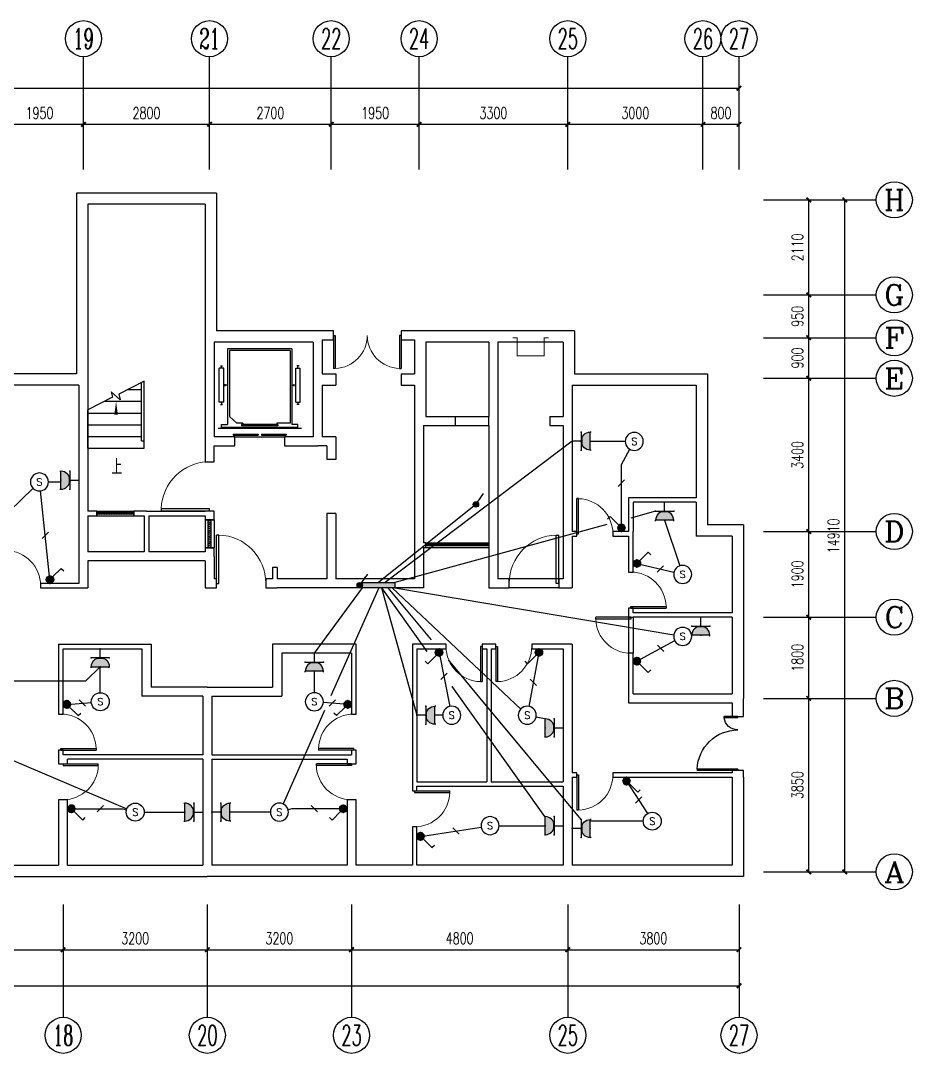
# Model space of a CAD drawing. Extents: x 4484248 to 4538948, y -183585 to -159322.
# Drawn here: x 4519158 to 4538948, y -182233 to -159322 of the extents above; entities that cross this region are included whole.
import ezdxf
from ezdxf.enums import TextEntityAlignment as Align

# ---------------------------------------------------------------- set-up
doc = ezdxf.new("R2010")
doc.units = 0
doc.header["$LTSCALE"] = 1000
doc.header["$MEASUREMENT"] = 0
doc.linetypes.add('DASH', pattern=[0.35, 0.25, -0.1])
for name, color, linetype in [('DIM_SYMB', 3, 'Continuous'), ('EQUIP-动力', 3, 'Continuous'), ('EQUIP-照明', 3, 'Continuous'), ('LAYER3', 7, 'Continuous'), ('TEL_TEXT', 7, 'Continuous'), ('图层1', 7, 'Continuous'), ('图层4', 7, 'Continuous')]:
    doc.layers.add(name, color=color, linetype=linetype)
doc.styles.add('_TCH_AXIS', font='COMPLEX', dxfattribs={"bigfont": 'GBCBIG'})
doc.styles.add('_TCH_DIM', font='SIMPLEX', dxfattribs={"bigfont": 'GBCBIG'})
doc.styles.add('_TCH_DIM_T3', font='SIMPLEX', dxfattribs={"width": 0.705882, "bigfont": 'GBCBIG'})
doc.styles.add('_TEL_ATTDEF', font='simplex.shx', dxfattribs={"width": 0.8, "height": 3, "bigfont": 'hztxt.shx'})
doc.styles.add('_TEL_DIM', font='SIMPLEX', dxfattribs={"width": 0.8, "height": 3.5, "bigfont": 'HZTXT'})
doc.styles.get("Standard").update_dxf_attribs({"font": 'gbenor.shx', "bigfont": 'gbcbig.shx'})

# ---------------------------------------------------------------- blocks, each defined once
blk = doc.blocks.new('_ArchTick')
at = {"color": 0, "linetype": 'ByBlock', "const_width": 0.4}
blk.add_lwpolyline([(-0.5, -0.5), (0.5, 0.5)], dxfattribs=at)
blk = doc.blocks.new('$equip$00001838')
blk.add_circle((0, 0), 0.5)
at = {"color": 7, "style": '_TEL_DIM'}
blk.add_attdef('$TEXT$', text='', height=0.4, dxfattribs=at).set_placement((0, 0), align=Align.MIDDLE_CENTER)
at = {"color": 7, "style": '_TEL_DIM', "flags": 1}
blk.add_attdef('A', text='', height=0.00002, dxfattribs=at).set_placement((0, 0), align=Align.MIDDLE_CENTER)
blk = doc.blocks.new('$equip$00001962')
for p, q in [((0.147, 0.356), (0.625, 0.833)), ((0.625, 0.833), (0.766, 0.692))]:
    blk.add_line(p, q)
blk.add_circle((0, 0.208), 0.208)
for p in [(-0.208, 0.208), (0, 0.417), (0, 0), (0.208, 0.208)]:
    blk.add_point(p)
for points in [[(-0.18, 0.313), (0.18, 0.313), (-0.208, 0.208), (0.208, 0.208)], [(-0.18, 0.104), (0.18, 0.104), (-0.208, 0.208), (0.208, 0.208)], [(-0.104, 0.389), (0.104, 0.389), (-0.18, 0.313), (0.18, 0.313)], [(-0.104, 0.028), (0.104, 0.028), (-0.18, 0.104), (0.18, 0.104)], [(0, 0.417), (0, 0.417), (-0.104, 0.389), (0.104, 0.389)], [(0, 0), (0, 0), (-0.104, 0.028), (0.104, 0.028)]]:
    blk.add_solid(points)
at = {"layer": 'TEL_TEXT', "style": '_TEL_DIM', "flags": 1}
blk.add_attdef('A', text='', height=0.00002, dxfattribs=at).set_placement((0, 0), align=Align.MIDDLE_CENTER)
blk = doc.blocks.new('$equip$00001237')
for p, q in [((-0.5, 1.05), (-0.5, 1)), ((-0.5, 1), (0.5, 1)), ((0.5, 1.05), (0.5, 1)), ((0.5, 0.5), (-0.5, 0.5)), ((0, 0.5), (0, 0))]:
    blk.add_line(p, q)
blk.add_arc((0, 1), 0.5, 180, 0)
for p in [(0, 1), (-0.5, 0.5), (0, 0), (0.5, 0.5)]:
    blk.add_point(p)
for points in [[(0.433, 0.75), (-0.433, 0.75), (0.5, 1), (-0.5, 1)], [(0.25, 0.567), (-0.25, 0.567), (0.433, 0.75), (-0.433, 0.75)], [(0, 0.5), (0, 0.5), (0.25, 0.567), (-0.25, 0.567)]]:
    blk.add_solid(points)
at = {"flags": 9}
blk.add_attdef('A', (0, 0), '', height=0.00002, dxfattribs=at)
blk = doc.blocks.new('$WINLIB2D$00000039')
at = {"color": 0}
for points in [[(-0.5, 0.5), (-0.5, -0.5)], [(0.5, 0.5), (-0.5, 0.5)], [(0.5, -0.5), (0.5, 0.5)], [(-0.5, 0.167), (0.5, 0.167)], [(-0.452, -0.167), (-0.5, 0.084)], [(-0.384, -0.167), (-0.448, 0.167)], [(-0.316, -0.167), (-0.38, 0.167)], [(-0.248, -0.167), (-0.312, 0.167)], [(-0.18, -0.167), (-0.244, 0.167)], [(-0.112, -0.167), (-0.176, 0.167)], [(-0.044, -0.167), (-0.108, 0.167)], [(0.024, -0.167), (-0.04, 0.167)], [(0.092, -0.167), (0.028, 0.167)], [(0.16, -0.167), (0.096, 0.167)], [(0.228, -0.167), (0.164, 0.167)], [(0.296, -0.167), (0.232, 0.167)], [(0.364, -0.167), (0.3, 0.167)], [(0.432, -0.167), (0.368, 0.167)], [(0.5, -0.167), (0.436, 0.167)], [(-0.5, -0.167), (0.5, -0.167)], [(0.5, -0.5), (-0.5, -0.5)]]:
    blk.add_lwpolyline(points, dxfattribs=at)
blk = doc.blocks.new('$DorLib2D$00000001')
for p, q in [((0.45, 0.975), (0.5, 0.975)), ((0.45, 0), (0.45, 0.975)), ((0.5, 0), (0.5, 0.975)), ((0.5, 0), (0.45, 0))]:
    blk.add_line(p, q)
at = {"lineweight": 13}
blk.add_arc((0.475, 0), 0.975, 91.4693, 180, dxfattribs=at)
blk = doc.blocks.new('$DORLIB2D$00000127')
at = {"color": 0}
for points in [[(-0.533, 0.795), (-0.533, 0.69)], [(-0.033, 0.795), (-0.533, 0.795)], [(-0.033, 0.69), (-0.533, 0.69)], [(-0.033, 0.795), (-0.033, 0.69)], [(0.533, 0.795), (0.033, 0.795)], [(0.033, 0.795), (0.033, 0.69)], [(0.533, 0.69), (0.033, 0.69)], [(0.533, 0.795), (0.533, 0.69)], [(0.5, 0.5), (-0.5, 0.5)]]:
    blk.add_lwpolyline(points, dxfattribs=at)
blk = doc.blocks.new('$TCHSYS$WIN2D')
for p, q in [((-0.5, 0.5), (0.5, 0.5)), ((0.5, 0.167), (-0.5, 0.167)), ((0.5, -0.167), (-0.5, -0.167)), ((-0.5, -0.5), (0.5, -0.5))]:
    blk.add_line(p, q)
blk = doc.blocks.new('$DorLib2D$00000002')
for p, q in [((-0.5, 0), (-0.5, 0.4875)), ((-0.475, 0.4875), (-0.5, 0.4875)), ((-0.475, 0), (-0.475, 0.4875)), ((0.475, 0), (0.475, 0.4875)), ((0.475, 0.4875), (0.5, 0.4875)), ((0.5, 0), (0.5, 0.4875)), ((-0.5, 0), (-0.475, 0)), ((0.5, 0), (0.475, 0))]:
    blk.add_line(p, q)
at = {"lineweight": 13}
for centre, start, end in [((-0.4875, 0), 0, 88.53072), ((0.4875, 0), 91.46928, 180)]:
    blk.add_arc(centre, 0.4875, start, end, dxfattribs=at)
blk = doc.blocks.new('$DorLib2D$00000225')
at = {"color": 0}
for p, q in [((0.475, -0.001), (0.475, 0.752)), ((0.475, 0.752), (0.5, 0.752)), ((0.5, -0.001), (0.5, 0.752)), ((-0.5, 0), (-0.5, 0.252)), ((-0.475, 0.252), (-0.5, 0.252)), ((-0.475, 0), (-0.475, 0.252)), ((-0.475, 0), (-0.5, 0)), ((0.475, -0.001), (0.5, -0.001))]:
    blk.add_line(p, q, dxfattribs=at)
for centre, radius, start, end in [((0.505, -0.002), 0.755, 92.2493, 179.7238), ((-0.501, 0.003), 0.251, 359.7899, 84.0974)]:
    blk.add_arc(centre, radius, start, end, dxfattribs=at)

msp = doc.modelspace()

# ---------------------------------------------------------------- hatches: boundary and pattern name
at = {"layer": 'LAYER3'}
h = msp.add_hatch(color=0, dxfattribs=at)
edge = h.paths.add_edge_path()
edge.add_arc((4529261, -170056), 60, 0, 360)
h = msp.add_hatch(color=0, dxfattribs=at)
edge = h.paths.add_edge_path()
edge.add_arc((4526683, -171847), 60, 0, 360)
at = {"layer": '图层4'}
msp.add_hatch(color=7, dxfattribs=at).paths.add_polyline_path([(4527463, -171787), (4527463, -171907), (4526743, -171907), (4526743, -171787)])

# ---------------------------------------------------------------- linework, layer by layer
at = {"color": 7}
for p, q in [((4520551, -162622), (4520551, -160122)), ((4523351, -162622), (4523351, -160122)), ((4526051, -162622), (4526051, -160122)), ((4528001, -162622), (4528001, -160122)), ((4531301, -162622), (4531301, -160122)), ((4534301, -162622), (4534301, -160122)), ((4535101, -162622), (4535101, -160122)), ((4535101, -162622), (4535101, -160572)), ((4487901, -160822), (4535101, -160822)), ((4520551, -162622), (4520551, -161372)), ((4520551, -162622), (4520551, -161372)), ((4523351, -162622), (4523351, -161372)), ((4523351, -162622), (4523351, -161372)), ((4526051, -162622), (4526051, -161372)), ((4526051, -162622), (4526051, -161372)), ((4528001, -162622), (4528001, -161372)), ((4528001, -162622), (4528001, -161372)), ((4531301, -162622), (4531301, -161372)), ((4531301, -162622), (4531301, -161372)), ((4534301, -162622), (4534301, -161372)), ((4534301, -162622), (4534301, -161372)), ((4535101, -162622), (4535101, -161372)), ((4518601, -161622), (4520551, -161622)), ((4520551, -161622), (4523351, -161622)), ((4523351, -161622), (4526051, -161622)), ((4526051, -161622), (4528001, -161622)), ((4528001, -161622), (4531301, -161622)), ((4531301, -161622), (4534301, -161622)), ((4534301, -161622), (4535101, -161622)), ((4520401, -163147), (4520401, -167157)), ((4523501, -163147), (4520401, -163147)), ((4523501, -163147), (4523501, -166207)), ((4535648, -163297), (4537698, -163297)), ((4535648, -163297), (4536898, -163297)), ((4535648, -163297), (4538148, -163297)), ((4536648, -165407), (4536648, -163297)), ((4537448, -178207), (4537448, -163297)), ((4520651, -163397), (4520651, -167257)), ((4523251, -163397), (4520651, -163397)), ((4523251, -163397), (4523251, -166357)), ((4535648, -165407), (4536898, -165407)), ((4535648, -165407), (4536898, -165407)), ((4535648, -165407), (4538148, -165407)), ((4536648, -166357), (4536648, -165407)), ((4525751, -166207), (4523501, -166207)), ((4526101, -166207), (4525751, -166207)), ((4526101, -166407), (4526101, -166207)), ((4528001, -166207), (4527601, -166207)), ((4527601, -166207), (4527601, -166407)), ((4529651, -166207), (4528001, -166207)), ((4531451, -166207), (4529651, -166207)), ((4531451, -166207), (4531451, -167157)), ((4523251, -166357), (4523251, -168657)), ((4523451, -166457), (4523451, -168557)), ((4525651, -166457), (4523451, -166457)), ((4525651, -166457), (4525651, -167257)), ((4525851, -166407), (4525851, -167157)), ((4525851, -166407), (4526101, -166407)), ((4527601, -166407), (4527901, -166407)), ((4527901, -166407), (4527901, -167157)), ((4528151, -166457), (4528151, -167257)), ((4529551, -166457), (4528151, -166457)), ((4529551, -166457), (4529551, -168107)), ((4529751, -166457), (4529751, -168207)), ((4531201, -166457), (4529751, -166457)), ((4531201, -166457), (4531201, -167257)), ((4535648, -166357), (4536898, -166357)), ((4535648, -166357), (4536898, -166357)), ((4535648, -166357), (4538148, -166357)), ((4536648, -167257), (4536648, -166357)), ((4525179, -166605), (4523749, -166605)), ((4523749, -166605), (4523749, -168280)), ((4525137, -166643), (4523791, -166643)), ((4523791, -166643), (4523791, -168101)), ((4525137, -166643), (4525137, -168249)), ((4525179, -166605), (4525179, -168280)), ((4523591, -166979), (4523638, -166979)), ((4523615, -167029), (4523615, -166979)), ((4525336, -166979), (4525290, -166979)), ((4525313, -167029), (4525313, -166979)), ((4520401, -167157), (4518601, -167157)), ((4523564, -167786), (4523564, -167029)), ((4523665, -167029), (4523564, -167029)), ((4523665, -167786), (4523665, -167029)), ((4525263, -167786), (4525263, -167029)), ((4525263, -167029), (4525364, -167029)), ((4525364, -167786), (4525364, -167029)), ((4525851, -167157), (4526151, -167157)), ((4526151, -167157), (4526151, -167407)), ((4527601, -167157), (4527901, -167157)), ((4527601, -167157), (4527601, -167407)), ((4531451, -167157), (4534401, -167157)), ((4534401, -167157), (4534401, -169907)), ((4520451, -167407), (4518701, -167407)), ((4520451, -167407), (4520451, -170307)), ((4520651, -167257), (4520651, -170207)), ((4521901, -167321), (4521339, -167606)), ((4521841, -168647), (4521841, -167352)), ((4521901, -168647), (4521901, -167321)), ((4521901, -168647), (4521901, -167321)), ((4523699, -167431), (4523699, -167384)), ((4523749, -167408), (4523699, -167408)), ((4525179, -167408), (4525229, -167408)), ((4525229, -167431), (4525229, -167384)), ((4525651, -167257), (4525651, -168557)), ((4525851, -167407), (4525851, -168557)), ((4525851, -167407), (4526151, -167407)), ((4527601, -167407), (4527901, -167407)), ((4527901, -167407), (4527901, -168207)), ((4528151, -167257), (4528151, -168107)), ((4531201, -167257), (4531201, -168107)), ((4531401, -167407), (4534151, -167407)), ((4531401, -167407), (4531401, -168207)), ((4534151, -167407), (4534151, -169907)), ((4535648, -167257), (4536898, -167257)), ((4535648, -167257), (4536898, -167257)), ((4535648, -167257), (4538148, -167257)), ((4536648, -170657), (4536648, -167257)), ((4521196, -167678), (4520651, -167953)), ((4521366, -167738), (4521170, -167554)), ((4521170, -167554), (4521196, -167678)), ((4521339, -167606), (4521366, -167738)), ((4521534, -167507), (4521841, -167507)), ((4521019, -167767), (4521841, -167767)), ((4523665, -167786), (4523564, -167786)), ((4523591, -167837), (4523638, -167837)), ((4523615, -167786), (4523615, -167837)), ((4525263, -167786), (4525364, -167786)), ((4525336, -167837), (4525290, -167837)), ((4525313, -167786), (4525313, -167837)), ((4520651, -168807), (4520651, -167953)), ((4520651, -168027), (4521841, -168027)), ((4523955, -168249), (4523791, -168101)), ((4528151, -168107), (4529551, -168107)), ((4528801, -168107, 800), (4529551, -168107, 800)), ((4530901, -168107), (4531201, -168107)), ((4530901, -168107), (4530901, -168307)), ((4520651, -168287), (4521841, -168287)), ((4525389, -168373), (4523539, -168373)), ((4523615, -168280), (4523749, -168280)), ((4523615, -168350), (4523615, -168280)), ((4525313, -168350), (4523615, -168350)), ((4524086, -168249), (4523955, -168249)), ((4524868, -168280), (4524060, -168280)), ((4524060, -168280), (4524060, -168311)), ((4524868, -168311), (4524060, -168311)), ((4524086, -168249), (4524086, -168280)), ((4524842, -168249), (4524842, -168280)), ((4525137, -168249), (4524842, -168249)), ((4524868, -168280), (4524868, -168311)), ((4525313, -168280), (4525179, -168280)), ((4525313, -168350), (4525313, -168280)), ((4527901, -168207), (4527901, -170907)), ((4528101, -168307), (4529551, -168307)), ((4528101, -168307), (4528101, -170907)), ((4528801, -168307, 800), (4529551, -168307, 800)), ((4529551, -168307), (4529551, -170907)), ((4529751, -168207), (4529751, -170907)), ((4530901, -168307), (4531201, -168307)), ((4531201, -168307), (4531201, -170657)), ((4531401, -168207), (4531401, -170657)), ((4520651, -168547), (4521841, -168547)), ((4523914, -168557), (4523451, -168557)), ((4523914, -168757), (4523914, -168557)), ((4525651, -168557), (4525014, -168557)), ((4525014, -168557), (4525014, -168757)), ((4526151, -168557), (4525851, -168557)), ((4526151, -168557), (4526151, -169057)), ((4520651, -168807), (4521901, -168807)), ((4521841, -168647), (4521901, -168647)), ((4521901, -168807), (4521901, -168647)), ((4523251, -168657), (4523251, -169107)), ((4523451, -169107), (4523451, -168757)), ((4523451, -168757), (4523914, -168757)), ((4525014, -168757), (4525751, -168757)), ((4525951, -168757), (4525751, -168757)), ((4525951, -168757), (4525951, -169057)), ((4526151, -169057), (4525951, -169057)), ((4523251, -169107), (4523451, -169107)), ((4532651, -169907), (4532651, -170657)), ((4534151, -169907), (4532651, -169907)), ((4534401, -169907), (4534401, -170507)), ((4520851, -170207), (4520651, -170207)), ((4520851, -170307), (4520851, -170207)), ((4521951, -170207), (4521671, -170207)), ((4521671, -170207), (4521671, -170307)), ((4521951, -170207), (4523251, -170207)), ((4523451, -170207), (4523251, -170207)), ((4523451, -170307), (4523451, -170207)), ((4532751, -170007), (4532751, -170657)), ((4534151, -170007), (4532751, -170007)), ((4534151, -170007), (4534151, -170757)), ((4520451, -170307), (4520451, -171207)), ((4520651, -170307), (4520851, -170307)), ((4520651, -170307), (4520651, -171107)), ((4521671, -170307), (4521901, -170307)), ((4521901, -170307), (4521901, -171107)), ((4522001, -170307), (4522001, -171107)), ((4522001, -170307), (4523251, -170307)), ((4523251, -170307), (4523251, -170397)), ((4523251, -170397), (4523451, -170397)), ((4523451, -170397), (4523451, -170307)), ((4525951, -170257), (4525951, -171707)), ((4526151, -170257), (4525951, -170257)), ((4526151, -170257), (4526151, -171707)), ((4531201, -170657), (4531201, -170657)), ((4531201, -170657), (4531201, -171707)), ((4531501, -170657), (4531401, -170657)), ((4531501, -170757), (4531501, -170657)), ((4532651, -170657), (4532301, -170657)), ((4532301, -170657), (4532301, -170757)), ((4532751, -171557), (4532751, -170657)), ((4535201, -170507), (4534401, -170507)), ((4535201, -170507), (4535201, -172507)), ((4535648, -170657), (4536898, -170657)), ((4535648, -170657), (4536898, -170657)), ((4535648, -170657), (4538148, -170657)), ((4536648, -172557), (4536648, -170657)), ((4527901, -170907), (4527901, -171707)), ((4528151, -170907), (4528101, -170907)), ((4528151, -171007), (4528151, -170907)), ((4529551, -170907), (4529551, -171007)), ((4529751, -170907), (4529751, -171707)), ((4531401, -170757), (4531401, -171907)), ((4531401, -170757), (4531501, -170757)), ((4532301, -170757), (4532651, -170757)), ((4532651, -170757), (4532651, -171557)), ((4534951, -170757), (4534151, -170757)), ((4534951, -170757), (4534951, -172457)), ((4521901, -171107), (4520651, -171107)), ((4523251, -171107), (4522001, -171107)), ((4523451, -171017), (4523251, -171017)), ((4523251, -171017), (4523251, -171107)), ((4523451, -171207), (4523451, -171017)), ((4528101, -171007), (4528151, -171007)), ((4528101, -171007), (4528101, -171907)), ((4529551, -171007), (4529551, -171907)), ((4520451, -171207), (4520451, -171807)), ((4521951, -171307), (4520651, -171307)), ((4520651, -171307), (4520651, -171907)), ((4523251, -171307), (4521951, -171307)), ((4523251, -171307), (4523251, -171907)), ((4523451, -171207), (4523451, -171707)), ((4524751, -171457), (4524751, -171707)), ((4524851, -171457), (4524751, -171457)), ((4524851, -171457), (4524851, -171707)), ((4532651, -171557), (4532751, -171557)), ((4520451, -171807), (4519601, -171807)), ((4519601, -171807), (4519601, -171907)), ((4523501, -171707), (4523451, -171707)), ((4523501, -171907), (4523501, -171707)), ((4524751, -171707), (4524601, -171707)), ((4524601, -171707), (4524601, -171907)), ((4525951, -171707), (4524851, -171707)), ((4527901, -171707), (4526151, -171707)), ((4530001, -171707), (4529751, -171707)), ((4530001, -171907), (4530001, -171707)), ((4531101, -171707), (4530001, -171707)), ((4531201, -171707), (4531101, -171707)), ((4531101, -171707), (4531101, -171907)), ((4519601, -171907), (4520651, -171907)), ((4523251, -171907), (4523501, -171907)), ((4524601, -171907), (4524851, -171907)), ((4526051, -171907), (4524851, -171907)), ((4528101, -171907), (4526051, -171907)), ((4529551, -171907), (4530001, -171907)), ((4531101, -171907), (4530001, -171907)), ((4531101, -171907), (4531401, -171907)), ((4532751, -172357), (4532651, -172357)), ((4532651, -172357), (4532651, -172507)), ((4532651, -172507), (4532651, -172557)), ((4532751, -172457), (4532751, -172357)), ((4534951, -172457), (4532751, -172457)), ((4535201, -172507), (4535201, -174357)), ((4532651, -172557), (4532751, -172557)), ((4532651, -172557), (4532651, -173357)), ((4534951, -172557), (4532751, -172557)), ((4532751, -172557), (4532751, -173357)), ((4534951, -172557), (4534951, -174257)), ((4535648, -172557), (4536898, -172557)), ((4535648, -172557), (4536898, -172557)), ((4535648, -172557), (4538148, -172557)), ((4536648, -174357), (4536648, -172557)), ((4520001, -173157), (4520001, -174707)), ((4520001, -173157), (4522051, -173157)), ((4522051, -173157), (4522051, -174107)), ((4524751, -173157), (4524751, -174107)), ((4526601, -173157), (4524751, -173157)), ((4526601, -174707), (4526601, -173157)), ((4527851, -173157), (4527851, -176257)), ((4528601, -173157), (4527851, -173157)), ((4528601, -173257), (4528601, -173157)), ((4529601, -173157), (4529401, -173157)), ((4529401, -173157), (4529401, -173257)), ((4529701, -173157), (4529601, -173157)), ((4529701, -173257), (4529701, -173157)), ((4531401, -173157), (4530501, -173157)), ((4530501, -173157), (4530501, -173257)), ((4531401, -173157), (4531401, -176007)), ((4520101, -174707), (4520101, -173257)), ((4520101, -173257), (4521851, -173257)), ((4521851, -173257), (4521851, -174307)), ((4524951, -173357), (4524951, -174307)), ((4526501, -173357), (4524951, -173357)), ((4526501, -173357), (4526501, -174707)), ((4527951, -173257), (4527951, -176207)), ((4527951, -173257), (4528601, -173257)), ((4529401, -173257), (4529501, -173257)), ((4529501, -173257), (4529501, -176207)), ((4529601, -173257), (4529701, -173257)), ((4529601, -173257), (4529601, -176207)), ((4530501, -173257), (4531201, -173257)), ((4531201, -173257), (4531201, -176107)), ((4532751, -173357), (4532651, -173357)), ((4532651, -173357), (4532651, -174457)), ((4532751, -174257), (4532751, -173357)), ((4523301, -174107), (4522051, -174107)), ((4523301, -174107), (4524751, -174107)), ((4523201, -174307), (4521851, -174307)), ((4523201, -174307), (4523201, -175607)), ((4523401, -174307), (4524951, -174307)), ((4523401, -174307), (4523401, -175607)), ((4532751, -174257), (4534951, -174257)), ((4532651, -174457), (4534951, -174457)), ((4534951, -174457), (4534951, -174757)), ((4535201, -174757), (4535201, -174357)), ((4535648, -174357), (4536898, -174357)), ((4535648, -174357), (4536898, -174357)), ((4535648, -174357), (4538148, -174357)), ((4536648, -178207), (4536648, -174357)), ((4520001, -174707), (4520101, -174707)), ((4526501, -174707), (4526601, -174707)), ((4534951, -174757), (4535201, -174757)), ((4520101, -175507), (4520001, -175507)), ((4520001, -175507), (4520001, -175657)), ((4520001, -175657), (4520001, -175807)), ((4520101, -175607), (4520101, -175507)), ((4523201, -175607), (4520101, -175607)), ((4523201, -175707), (4520201, -175707)), ((4520201, -175807), (4520201, -175707)), ((4523201, -175707), (4523201, -178057)), ((4523401, -175607), (4526501, -175607)), ((4523401, -175707), (4526401, -175707)), ((4523401, -175707), (4523401, -178057)), ((4526401, -175707), (4526401, -175807)), ((4526601, -175507), (4526501, -175507)), ((4526501, -175507), (4526501, -175607)), ((4526601, -175657), (4526601, -175507)), ((4526601, -175807), (4526601, -175657)), ((4520001, -175807), (4520201, -175807)), ((4526401, -175807), (4526601, -175807)), ((4531201, -176107), (4531201, -176207)), ((4531501, -176007), (4531401, -176007)), ((4531401, -176107), (4531501, -176107)), ((4531401, -176107), (4531401, -176257)), ((4531501, -176107), (4531501, -176007)), ((4534951, -176007), (4532301, -176007)), ((4532301, -176007), (4532301, -176107)), ((4532301, -176107), (4534951, -176107)), ((4535201, -175957), (4534951, -175957)), ((4534951, -175957), (4534951, -176007)), ((4534951, -176107), (4534951, -178057)), ((4535201, -176107), (4535201, -175957)), ((4535201, -176107), (4535201, -178307)), ((4527851, -176257), (4527851, -176407)), ((4527851, -176407), (4527951, -176407)), ((4527951, -176207), (4529501, -176207)), ((4527951, -176307), (4529601, -176307)), ((4527951, -176407), (4527951, -176307)), ((4529601, -176207), (4531201, -176207)), ((4529601, -176307), (4531201, -176307)), ((4531201, -176307), (4531201, -178057)), ((4531401, -176257), (4531401, -178057)), ((4520201, -176607), (4520001, -176607)), ((4520001, -176607), (4520001, -178057)), ((4520201, -178057), (4520201, -176607)), ((4526601, -176607), (4526401, -176607)), ((4526401, -176607), (4526401, -178057)), ((4526601, -178057), (4526601, -176607)), ((4527951, -177207), (4527851, -177207)), ((4527851, -177207), (4527851, -178057)), ((4527951, -178057), (4527951, -177207)), ((4518751, -178057), (4520001, -178057)), ((4520201, -178057), (4523201, -178057)), ((4526401, -178057), (4523401, -178057)), ((4527851, -178057), (4526601, -178057)), ((4531201, -178057), (4527951, -178057)), ((4534951, -178057), (4531401, -178057)), ((4535648, -178207), (4537698, -178207)), ((4535648, -178207), (4536898, -178207)), ((4535648, -178207), (4538148, -178207)), ((4518651, -178307), (4520101, -178307)), ((4520101, -178307), (4523301, -178307)), ((4526501, -178307), (4523301, -178307)), ((4527951, -178307), (4526501, -178307)), ((4531301, -178307), (4527951, -178307)), ((4535201, -178307), (4531301, -178307)), ((4520101, -178933), (4520101, -181433)), ((4520101, -178933), (4520101, -180183)), ((4520101, -178933), (4520101, -180183)), ((4523301, -178933), (4523301, -181433)), ((4523301, -178933), (4523301, -180183)), ((4523301, -178933), (4523301, -180183)), ((4526501, -178933), (4526501, -181433)), ((4526501, -178933), (4526501, -180183)), ((4526501, -178933), (4526501, -180183)), ((4531301, -178933), (4531301, -181433)), ((4531301, -178933), (4531301, -180183)), ((4531301, -178933), (4531301, -180183)), ((4535101, -178933), (4535101, -181433)), ((4535101, -178933), (4535101, -180983)), ((4535101, -178933), (4535101, -180183)), ((4515301, -179933), (4520101, -179933)), ((4520101, -179933), (4523301, -179933)), ((4523301, -179933), (4526501, -179933)), ((4526501, -179933), (4531301, -179933)), ((4531301, -179933), (4535101, -179933)), ((4487901, -180733), (4535101, -180733))]:
    msp.add_line(p, q, dxfattribs=at)
at = {"color": 7, "linetype": 'DASH'}
for p, q in [((4528801, -168107), (4528801, -168307)), ((4529551, -168307), (4529551, -168107))]:
    msp.add_line(p, q, dxfattribs=at)
at = {"color": 7, "const_width": 20}
msp.add_lwpolyline([(4530876, -166357), (4530776, -166357), (4530776, -166757), (4530176, -166757), (4530176, -166357), (4530076, -166357)], dxfattribs=at)
at = {"color": 7}
for centre in [(4520551, -159722), (4523351, -159722), (4526051, -159722), (4528001, -159722), (4531301, -159722), (4534301, -159722), (4535101, -159722), (4538548, -163297), (4538548, -165407), (4538548, -166357), (4538548, -167257), (4538548, -170657), (4538548, -172557), (4538548, -174357), (4538548, -178207), (4520101, -181833), (4523301, -181833), (4526501, -181833), (4531301, -181833), (4535101, -181833)]:
    msp.add_circle(centre, 400, dxfattribs=at)
at = {"layer": 'DIM_SYMB', "color": 7}
msp.add_lwpolyline([(4521276, -168937, 0, 0, 0), (4521276, -167767, 0, 80, 0), (4521276, -168067, 0, 0, 0)], format="xyseb", dxfattribs=at)
at = {"layer": 'LAYER3', "color": 0}
for p, q in [((4529296, -170006), (4529434, -169810)), ((4526855, -171602), (4526717, -171798))]:
    msp.add_line(p, q, dxfattribs=at)
for points in [[(4529434, -169810, 0, 40, 0), (4529345, -169937, 40, 40, 0)], [(4526717, -171798, 0, 40, 0), (4526806, -171671, 40, 40, 0)]]:
    msp.add_lwpolyline(points, format="xyseb", dxfattribs=at)
for centre in [(4529261, -170056), (4526683, -171847)]:
    msp.add_circle(centre, 60, dxfattribs=at)
at = {"layer": 'TEL_TEXT', "color": 0}
for p, q in [((4532563, -169512), (4532421, -169654)), ((4519774, -170669), (4519633, -170811)), ((4533425, -171418), (4533284, -171559)), ((4533291, -173177), (4533433, -173318)), ((4528621, -173800), (4528480, -173942)), ((4530467, -173929), (4530609, -174070)), ((4520459, -174393), (4520600, -174534)), ((4526144, -174393), (4526003, -174534)), ((4532943, -176539), (4532802, -176680)), ((4520999, -176736), (4520858, -176878)), ((4525604, -176736), (4525745, -176878)), ((4528747, -177228), (4528889, -177369))]:
    msp.add_line(p, q, dxfattribs=at)
at = {"layer": '图层1', "color": 4}
for p, q in [((4531401, -168649), (4527248, -171787)), ((4532576, -168657), (4531801, -168657)), ((4532492, -169167), (4532679, -168832)), ((4532492, -170574), (4532492, -169167)), ((4517869, -171207), (4519433, -169696)), ((4519809, -171724), (4519598, -169756)), ((4519776, -169557), (4520051, -169557)), ((4529261, -170056), (4527103, -171787)), ((4533251, -170207), (4532699, -170358)), ((4533451, -170407), (4533788, -171417)), ((4532170, -170502), (4527463, -171787)), ((4532835, -171365), (4533657, -171561)), ((4525676, -173357), (4526743, -171907)), ((4527106, -171907), (4526044, -174303)), ((4527169, -171907), (4528175, -173321)), ((4527169, -171907), (4527951, -174732)), ((4528278, -173059), (4527318, -171907)), ((4527400, -171907), (4530256, -174595)), ((4527463, -171907), (4533654, -172949)), ((4532835, -173533), (4533676, -173077)), ((4528443, -173341), (4528686, -174536)), ((4530660, -173341), (4530438, -174536)), ((4520606, -173967), (4520926, -173657)), ((4520926, -174232), (4520926, -173657)), ((4529281, -174263), (4528650, -173505)), ((4525676, -174232), (4525676, -173757)), ((4517196, -173967), (4520606, -173967)), ((4528728, -174097), (4530781, -176982)), ((4515322, -174177), (4521517, -176805)), ((4531601, -177047), (4529281, -174263)), ((4520185, -174491), (4520727, -174448)), ((4526418, -174491), (4525876, -174448)), ((4525900, -174629), (4524982, -176699)), ((4528526, -174732), (4528351, -174732)), ((4530781, -174814), (4530597, -174774)), ((4532604, -176191), (4533068, -176914)), ((4520285, -176807), (4521429, -176807)), ((4521429, -176807), (4521509, -176829)), ((4525174, -176807), (4525094, -176829)), ((4526318, -176807), (4525174, -176807)), ((4521901, -176882), (4522801, -176882)), ((4524701, -176882), (4523801, -176882)), ((4532976, -177082), (4531801, -177082)), ((4528035, -177419), (4529379, -177213)), ((4529776, -177182), (4530801, -177182))]:
    msp.add_line(p, q, dxfattribs=at)
at = {"layer": '图层4', "color": 7}
for p, q in [((4526743, -171787), (4527463, -171787)), ((4526743, -171907), (4526743, -171787)), ((4527463, -171787), (4527463, -171907)), ((4527463, -171907), (4526743, -171907))]:
    msp.add_line(p, q, dxfattribs=at)

# ---------------------------------------------------------------- block references
at = {"color": 7, "xscale": 100, "yscale": 100, "zscale": 100}
for p in [(4535101, -160822), (4520551, -161622), (4523351, -161622), (4526051, -161622), (4528001, -161622), (4531301, -161622), (4534301, -161622), (4535101, -161622), (4520101, -179933), (4523301, -179933), (4526501, -179933), (4531301, -179933), (4535101, -179933), (4535101, -180733)]:
    msp.add_blockref('_ArchTick', p, dxfattribs=at)
at = {"color": 7}
for name, p, xscale, yscale, zscale, rotation in [('_ArchTick', (4520551, -161622), 100, 100, 100, 180), ('_ArchTick', (4523351, -161622), 100, 100, 100, 180), ('_ArchTick', (4526051, -161622), 100, 100, 100, 180), ('_ArchTick', (4528001, -161622), 100, 100, 100, 180), ('_ArchTick', (4531301, -161622), 100, 100, 100, 180), ('_ArchTick', (4534301, -161622), 100, 100, 100, 180), ('_ArchTick', (4536648, -163297), 100, 100, 100, 90), ('_ArchTick', (4537448, -163297), 100, 100, 100, 90), ('_ArchTick', (4536648, -165407), 100, 100, 100, 90), ('_ArchTick', (4536648, -165407), 100, 100, 100, 270), ('$DorLib2D$00000002', (4526851, -166307), -1500, 1500, 200, 180), ('_ArchTick', (4536648, -166357), 100, 100, 100, 90), ('_ArchTick', (4536648, -166357), 100, 100, 100, 270), ('_ArchTick', (4536648, -167257), 100, 100, 100, 90), ('_ArchTick', (4536648, -167257), 100, 100, 100, 270), ('$DORLIB2D$00000127', (4524464, -168657), 1100, -200, 200, 180), ('$DorLib2D$00000001', (4523351, -169657), 1100, -1100, 200, 270.0000000000647), ('$DorLib2D$00000001', (4531901, -170707), 800, -800, 100, 180.0000000002263), ('$WINLIB2D$00000039', (4521261, -170257), -820, -100, 100, 1.358437e-10), ('$WINLIB2D$00000039', (4523351, -170707), -620, -200, 200, 270.0000000000593), ('_ArchTick', (4536648, -170657), 100, 100, 100, 90), ('_ArchTick', (4536648, -170657), 100, 100, 100, 270), ('$DorLib2D$00000001', (4524051, -171807), 1100, -1100, 200, 179.9999997403772), ('$TCHSYS$WIN2D', (4528851, -170957), -1400, 100, 100, 180.0000000730083), ('$DorLib2D$00000001', (4530551, -171807), -1100, -1100, 200, 180.0000000730073), ('$DorLib2D$00000001', (4519201, -171857), -800, 800, 100, 1.853813082e-07), ('$DorLib2D$00000001', (4532701, -171957), 800, 800, 100, 270.000000000375), ('_ArchTick', (4536648, -172557), 100, 100, 100, 90), ('_ArchTick', (4536648, -172557), 100, 100, 100, 270), ('$DorLib2D$00000001', (4532701, -172957), -800, -800, 100, 269.9999999997404), ('$DorLib2D$00000001', (4529001, -173207), -800, 800, 100, 180), ('$DorLib2D$00000001', (4530101, -173207), 800, 800, 100, 180), ('_ArchTick', (4536648, -174357), 100, 100, 100, 90), ('_ArchTick', (4536648, -174357), 100, 100, 100, 270), ('$DorLib2D$00000001', (4520051, -175107), 800, 800, 100, 269.9999999999128), ('$DorLib2D$00000001', (4526551, -175107), 800, -800, 100, 270.0000000000871), ('$DorLib2D$00000225', (4535076, -175357), 1200, -1200, 250, 270.0000000000609), ('$DorLib2D$00000001', (4520101, -176207), -800, 800, 200, 269.9999999998953), ('$DorLib2D$00000001', (4526501, -176207), -800, -800, 200, 270.0000000001046), ('$DorLib2D$00000001', (4527901, -176807), -800, 800, 100, 270.0000000001095), ('_ArchTick', (4536648, -178207), 100, 100, 100, 270), ('_ArchTick', (4537448, -178207), 100, 100, 100, 270), ('_ArchTick', (4520101, -179933), 100, 100, 100, 180), ('_ArchTick', (4523301, -179933), 100, 100, 100, 180), ('_ArchTick', (4526501, -179933), 100, 100, 100, 180), ('_ArchTick', (4531301, -179933), 100, 100, 100, 180)]:
    msp.add_blockref(name, p, dxfattribs=dict(at, xscale=xscale, yscale=yscale, zscale=zscale, rotation=rotation))
at = {"color": 1, "xscale": 800, "yscale": 800, "zscale": 100, "rotation": 179.999999999993}
msp.add_blockref('$DorLib2D$00000001', (4531901, -176057), dxfattribs=at)
at = {"layer": 'EQUIP-动力', "color": 4, "yscale": 400, "zscale": 400}
for p, xscale, rotation in [((4531401, -168649), -400, 270), ((4520451, -169519), 400, 90.00000000000003), ((4533451, -170007), 400, 180), ((4534251, -172558), 400, 180), ((4520926, -173257), -400, 180), ((4525676, -173357), 400, 180), ((4527951, -174732), -400, 270), ((4531201, -175014), 400, 90.00000000000003), ((4523201, -176882), 400, 90.00000000000003), ((4523401, -176882), -400, 270), ((4531201, -177182), 400, 90.00000000000003), ((4531401, -177246), -400, 270)]:
    msp.add_blockref('$equip$00001237', p, dxfattribs=dict(at, xscale=xscale, rotation=rotation))
at = {"layer": 'EQUIP-照明', "color": 4}
ref = msp.add_blockref('$equip$00001838', (4532776, -168657), dxfattribs=dict(at, xscale=-400, yscale=400, zscale=400))
ref.add_attrib('$TEXT$', 'S', dxfattribs={"layer": '0', "color": 7, "height": 160, "style": '_TEL_ATTDEF'}).set_placement((4532776, -168657), align=Align.MIDDLE_CENTER)
ref = msp.add_blockref('$equip$00001838', (4519576, -169557), dxfattribs=dict(at, xscale=-400, yscale=400, zscale=400))
ref.add_attrib('$TEXT$', 'S', dxfattribs={"layer": '0', "color": 7, "height": 160, "style": '_TEL_ATTDEF'}).set_placement((4519576, -169557), align=Align.MIDDLE_CENTER)
at = {"layer": 'EQUIP-照明', "color": 4, "yscale": 400, "zscale": 400}
for p, xscale in [((4532492, -170657), -400), ((4532835, -171448), 400), ((4519809, -171807), 400)]:
    msp.add_blockref('$equip$00001962', p, dxfattribs=dict(at, xscale=xscale))
at = {"layer": 'EQUIP-照明', "color": 4}
ref = msp.add_blockref('$equip$00001838', (4533851, -171607), dxfattribs=dict(at, xscale=-400, yscale=400, zscale=400))
ref.add_attrib('$TEXT$', 'S', dxfattribs={"layer": '0', "color": 7, "height": 160, "style": '_TEL_ATTDEF'}).set_placement((4533851, -171607), align=Align.MIDDLE_CENTER)
at = {"layer": 'EQUIP-照明', "color": 1}
ref = msp.add_blockref('$equip$00001838', (4533851, -172982), dxfattribs=dict(at, xscale=-400, yscale=400, zscale=400))
ref.add_attrib('$TEXT$', 'S', dxfattribs={"layer": '0', "color": 7, "height": 160, "style": '_TEL_ATTDEF'}).set_placement((4533851, -172982), align=Align.MIDDLE_CENTER)
at = {"layer": 'EQUIP-照明', "color": 4, "yscale": 400, "zscale": 400, "rotation": 180}
for p, xscale in [((4528443, -173257), 400), ((4530660, -173257), 400), ((4532835, -173449), -400), ((4520185, -174408), -400), ((4526418, -174408), 400), ((4532604, -176107), -400), ((4520285, -176724), -400), ((4526318, -176724), 400), ((4528035, -177335), -400)]:
    msp.add_blockref('$equip$00001962', p, dxfattribs=dict(at, xscale=xscale))
at = {"layer": 'EQUIP-照明', "color": 4}
ref = msp.add_blockref('$equip$00001838', (4520926, -174432), dxfattribs=dict(at, xscale=400, yscale=400, zscale=400))
ref.add_attrib('$TEXT$', 'S', dxfattribs={"layer": '0', "color": 7, "height": 160, "style": '_TEL_ATTDEF'}).set_placement((4520926, -174432), align=Align.MIDDLE_CENTER)
ref = msp.add_blockref('$equip$00001838', (4525676, -174432), dxfattribs=dict(at, xscale=-400, yscale=400, zscale=400))
ref.add_attrib('$TEXT$', 'S', dxfattribs={"layer": '0', "color": 7, "height": 160, "style": '_TEL_ATTDEF'}).set_placement((4525676, -174432), align=Align.MIDDLE_CENTER)
ref = msp.add_blockref('$equip$00001838', (4528726, -174732), dxfattribs=dict(at, xscale=-400, yscale=400, zscale=400))
ref.add_attrib('$TEXT$', 'S', dxfattribs={"layer": '0', "color": 7, "height": 160, "style": '_TEL_ATTDEF'}).set_placement((4528726, -174732), align=Align.MIDDLE_CENTER)
ref = msp.add_blockref('$equip$00001838', (4530401, -174732), dxfattribs=dict(at, xscale=-400, yscale=400, zscale=400))
ref.add_attrib('$TEXT$', 'S', dxfattribs={"layer": '0', "color": 7, "height": 160, "style": '_TEL_ATTDEF'}).set_placement((4530401, -174732), align=Align.MIDDLE_CENTER)
ref = msp.add_blockref('$equip$00001838', (4521701, -176882), dxfattribs=dict(at, xscale=400, yscale=400, zscale=400))
ref.add_attrib('$TEXT$', 'S', dxfattribs={"layer": '0', "color": 7, "height": 160, "style": '_TEL_ATTDEF'}).set_placement((4521701, -176882), align=Align.MIDDLE_CENTER)
ref = msp.add_blockref('$equip$00001838', (4524901, -176882), dxfattribs=dict(at, xscale=-400, yscale=400, zscale=400))
ref.add_attrib('$TEXT$', 'S', dxfattribs={"layer": '0', "color": 7, "height": 160, "style": '_TEL_ATTDEF'}).set_placement((4524901, -176882), align=Align.MIDDLE_CENTER)
ref = msp.add_blockref('$equip$00001838', (4529576, -177182), dxfattribs=dict(at, xscale=-400, yscale=400, zscale=400))
ref.add_attrib('$TEXT$', 'S', dxfattribs={"layer": '0', "color": 7, "height": 160, "style": '_TEL_ATTDEF'}).set_placement((4529576, -177182), align=Align.MIDDLE_CENTER)
ref = msp.add_blockref('$equip$00001838', (4533176, -177082), dxfattribs=dict(at, xscale=400, yscale=400, zscale=400))
ref.add_attrib('$TEXT$', 'S', dxfattribs={"layer": '0', "color": 7, "height": 160, "style": '_TEL_ATTDEF'}).set_placement((4533176, -177082), align=Align.MIDDLE_CENTER)

# ---------------------------------------------------------------- texts
at = {"color": 7, "style": '_TCH_AXIS'}
for s, height, width, p, p2 in [('19', 452.5, 0.724138, (4520325, -159948), (4520778, -159948)), ('21', 452.5, 0.724138, (4523125, -159948), (4523578, -159948)), ('22', 452.5, 0.617647, (4525825, -159948), (4526278, -159948)), ('24', 452.5, 0.583333, (4527775, -159948), (4528228, -159948)), ('25', 452.5, 0.617647, (4531075, -159948), (4531528, -159948)), ('26', 452.5, 0.617647, (4534075, -159948), (4534528, -159948)), ('27', 452.5, 0.617647, (4534875, -159948), (4535328, -159948)), ('H', 453, 1.05, (4538322, -163523), (4538775, -163523)), ('G', 453, 1.166667, (4538322, -165633), (4538775, -165633)), ('F', 453, 1.3125, (4538322, -166583), (4538775, -166583)), ('E', 453, 1.3125, (4538322, -167483), (4538775, -167483)), ('D', 453, 1.235294, (4538322, -170883), (4538775, -170883)), ('C', 453, 1.4, (4538322, -172783), (4538775, -172783)), ('B', 453, 1.235294, (4538322, -174583), (4538775, -174583)), ('A', 453, 1.166667, (4538322, -178433), (4538775, -178433)), ('18', 452.5, 0.724138, (4519875, -182059), (4520328, -182059)), ('20', 452.5, 0.617647, (4523075, -182059), (4523528, -182059)), ('23', 452.5, 0.617647, (4526275, -182059), (4526728, -182059)), ('25', 452.5, 0.617647, (4531075, -182059), (4531528, -182059)), ('27', 452.5, 0.617647, (4534875, -182059), (4535328, -182059))]:
    msp.add_text(s, height=height, dxfattribs=dict(at, width=width)).set_placement(p, p2, align=Align.FIT)
at = {"color": 7, "char_height": 255, "attachment_point": 5, "style": '_TCH_DIM_T3'}
for s, insert in [('\\A1;1950', (4519576, -161372)), ('\\A1;2800', (4521951, -161372)), ('\\A1;2700', (4524701, -161372)), ('\\A1;1950', (4527026, -161372)), ('\\A1;3300', (4529651, -161372)), ('\\A1;3000', (4532801, -161372)), ('\\A1;800', (4534701, -161372)), ('\\A1;3200', (4521701, -179683)), ('\\A1;3200', (4524901, -179683)), ('\\A1;4800', (4528901, -179683)), ('\\A1;3800', (4533201, -179683))]:
    msp.add_mtext(s, dxfattribs=dict(at, insert=insert))
at = {"color": 7, "char_height": 255, "attachment_point": 5, "rotation": 90, "style": '_TCH_DIM_T3'}
for s, insert in [('\\A1;2110', (4536398, -164352)), ('\\A1;950', (4536398, -165882)), ('\\A1;900', (4536398, -166807)), ('\\A1;3400', (4536398, -168957)), ('\\A1;14910', (4537198, -170752)), ('\\A1;1900', (4536398, -171607)), ('\\A1;1800', (4536398, -173457)), ('\\A1;3850', (4536398, -176282))]:
    msp.add_mtext(s, dxfattribs=dict(at, insert=insert))
at = {"layer": 'DIM_SYMB', "color": 7, "style": '_TCH_DIM'}
msp.add_text('上', height=338, dxfattribs=at).set_placement((4521172, -169392))

doc.saveas('drawing.dxf')
